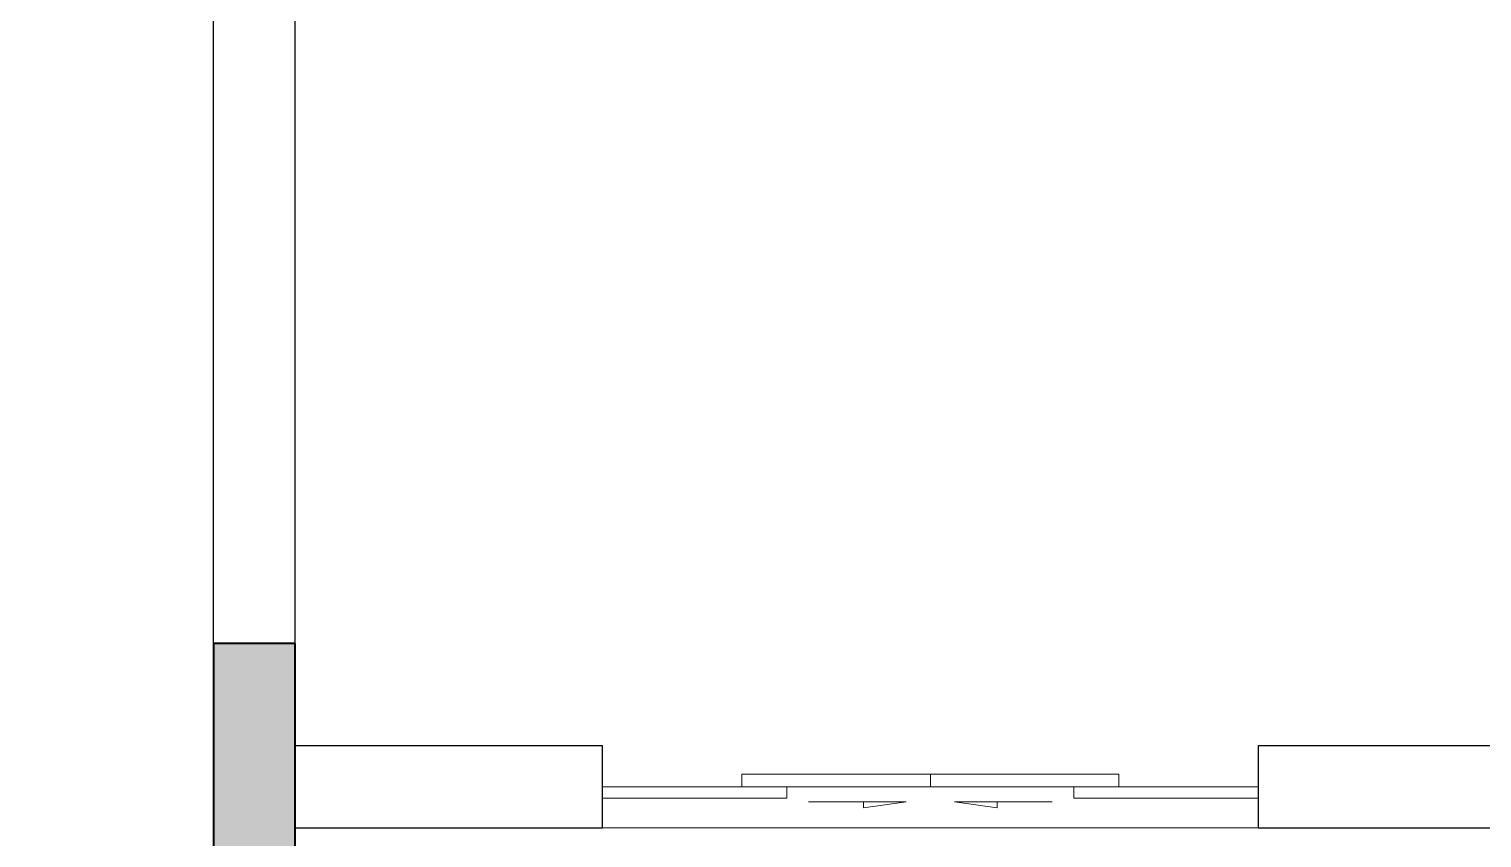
# Model space of a CAD drawing. Extents: x 3753737 to 4713801, y -857380 to 24339.
# Drawn here: x 4509399 to 4512945, y -710959 to -708984 of the extents above; entities that cross this region are included whole.
import ezdxf

# ---------------------------------------------------------------- set-up
doc = ezdxf.new("R2010")
doc.units = 0
doc.header["$LTSCALE"] = 1000
doc.header["$MEASUREMENT"] = 0
doc.layers.get('0').update_dxf_attribs({"linetype": 'CONTINUOUS'})
doc.layers.add('!!电气', color=1, linetype='CONTINUOUS')
doc.layers.add('WALL', color=252, linetype='CONTINUOUS')
for name, color, linetype, lineweight in [('COLUMN', 252, 'CONTINUOUS', 40), ('PUB_HATCH', 8, 'CONTINUOUS', 9), ('WINDOW', 146, 'CONTINUOUS', 20)]:
    doc.layers.add(name, color=color, linetype=linetype, lineweight=lineweight)

# ---------------------------------------------------------------- blocks, each defined once
blk = doc.blocks.new('GFDGFSDFGD')
at = {"layer": 'PUB_HATCH'}
blk.add_hatch(color=256, dxfattribs=at).paths.add_polyline_path([(460766.6, 364323.7), (461416.6, 364323.7), (461416.6, 365973.7), (461216.6, 365973.7), (461216.6, 364523.7), (460766.6, 364523.7)])
at = {"layer": 'COLUMN', "color": 252}
for p, q in [((461416.6, 365973.7), (461216.6, 365973.7)), ((461216.6, 365973.7), (461216.6, 364523.7)), ((461416.6, 364323.7), (461416.6, 365973.7))]:
    blk.add_line(p, q, dxfattribs=at)
blk = doc.blocks.new('$DorLib2D$00000138')
at = {"color": 0, "linetype": 'Continuous'}
for p, q in [((-0.2875, 0), (-0.2875, 0.1538)), ((-0.2875, 0.1538), (0, 0.1538)), ((0, 0.1538), (0, 0)), ((0.2875, 0.1538), (0, 0.1538)), ((0.2875, 0), (0.2875, 0.1538)), ((-0.5, -0.1399), (-0.5, 0)), ((-0.5, 0), (-0.2188, 0)), ((0, 0), (-0.2875, 0)), ((-0.2188, 0), (-0.2188, -0.1399)), ((0, 0), (0.2875, 0)), ((0.2188, 0), (0.2188, -0.1399)), ((0.5, 0), (0.2188, 0)), ((0.5, 0), (0.5, -0.1946)), ((0.5, -0.1399), (0.5, 0)), ((-0.2188, -0.1399), (-0.5, -0.1399)), ((0.2188, -0.1399), (0.5, -0.1399)), ((-0.1857, -0.186), (-0.037, -0.186)), ((-0.037, -0.186), (-0.1019, -0.2583)), ((-0.1019, -0.2583), (-0.1019, -0.186)), ((0.1857, -0.186), (0.037, -0.186)), ((0.037, -0.186), (0.1019, -0.2583)), ((0.1019, -0.2583), (0.1019, -0.186))]:
    blk.add_line(p, q, dxfattribs=at)
blk = doc.blocks.new('A$C5F341E43')
at = {"layer": 'WALL', "color": 252}
for p, q in [((40800, 1900), (40800, 4900)), ((40600, 1800), (40600, 4700)), ((41550.1, 1900), (40800, 1900)), ((41550.1, 1700), (41550.1, 1900)), ((43950, 1900), (43150.1, 1900)), ((43150.1, 1900), (43150.1, 1700)), ((40600, 700), (40600, 1800)), ((40800, 1700), (41550.1, 1700)), ((40800, 700), (40800, 1700)), ((43150.1, 1700), (43950, 1700))]:
    blk.add_line(p, q, dxfattribs=at)
at = {"layer": 'WINDOW', "color": 252}
blk.add_line((41550.1, 1700), (43150.1, 1700), dxfattribs=at)
at = {"color": 252}
blk.add_blockref('GFDGFSDFGD', (-420616.6, -363823.7), dxfattribs=at)
at = {"layer": 'WINDOW', "color": 252, "xscale": 1600, "yscale": 200, "zscale": 1600, "rotation": 1.05571687412389e-09}
blk.add_blockref('$DorLib2D$00000138', (42350.1, 1800), dxfattribs=at)

msp = doc.modelspace()

# ---------------------------------------------------------------- block references
at = {"layer": '!!电气'}
msp.add_blockref('A$C5F341E43', (4469248.6, -712633.8), dxfattribs=at)

doc.saveas('drawing.dxf')
